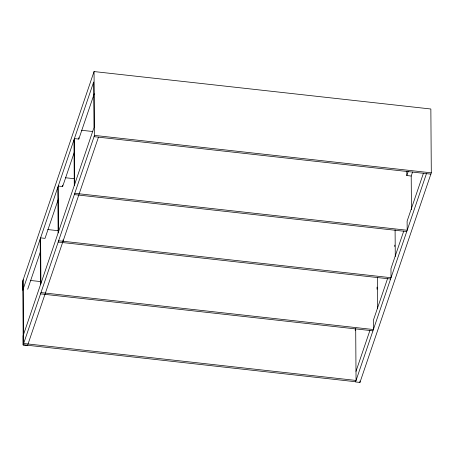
<?xml version="1.0" encoding="UTF-8"?>
<svg xmlns="http://www.w3.org/2000/svg" width="454" height="454" viewBox="0 0 454 454"><rect width="100%" height="100%" fill="white"/><g stroke="black" fill="none" stroke-linecap="round" stroke-linejoin="round"><path stroke-width="0.68" d="M426.459 173.638L355.544 381.956L359.948 382.444L431.3 172.843L430.857 109L94.052 71.556L22.7 281.157L22.762 290.276L93.677 81.964L93.995 127.563L23.08 335.881L23.143 345L27.546 345.488L98.461 137.176M27.677 289.266L40.69 251.039M58.362 199.124L45.008 238.356L40.605 237.868L40.922 283.472M58.56 231.654L58.248 186.049L62.646 186.537L74.269 152.408M74.717 184.188L74.405 138.583L78.809 139.072L94.228 93.774M23.143 345L94.494 135.4L94.052 71.556M412.567 172.032L411.211 176.027L406.807 175.539L408.169 171.544M355.993 371.332L369.919 330.427M387.58 278.535L373.324 320.422L373.387 329.542L40.985 292.592M403.719 231.126L390.962 268.603L391.025 277.723L58.623 240.773M423.451 173.178L407.119 221.138L407.181 230.263L74.785 193.308M81.561 130.27L92.82 131.518M94.494 135.4L431.3 172.843M94.057 136.682L430.863 174.126M65.399 177.73L74.552 178.751M74.343 194.59L406.744 231.546M47.761 229.548L58.316 230.723M58.186 242.056L390.588 279.011M30.429 280.459L40.281 281.554M40.548 293.874L372.95 330.83M355.618 381.735L23.216 344.785L22.774 280.941M411.211 176.027L411.443 209.703M406.778 171.328L406.807 175.539M395.094 229.803L395.275 256.465M394.753 245.12L394.764 246.528M377.422 277.417L377.637 308.283M377.047 287.121L377.058 289.226M359.937 381.042L359.948 382.444M355.698 328.537L356.055 380.452L23.653 343.496L23.211 279.653M355.255 329.116L355.261 330.523M78.797 137.67L78.809 139.072M73.968 139.872L74.28 185.47M62.641 185.136L62.646 186.537M63.015 239.86L63.027 241.261M57.806 187.332L58.123 232.936M40.168 239.15L40.485 284.754"/></g></svg>
